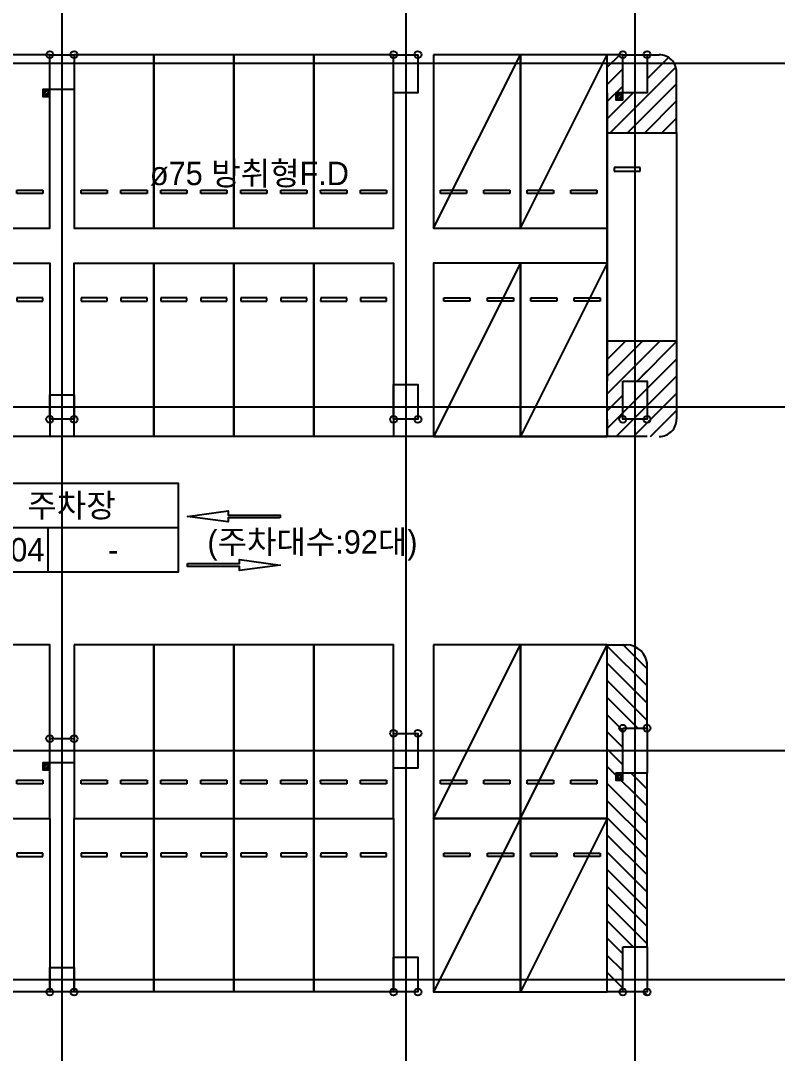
# Model space of a CAD drawing. Header units: metres. Extents: x 630750 to 860239, y 578133 to 726633.
# Drawn here: x 736815 to 758604, y 640692 to 670442 of the extents above; entities that cross this region are included whole.
import ezdxf
from ezdxf.enums import TextEntityAlignment as Align

# ---------------------------------------------------------------- set-up
doc = ezdxf.new("R2010")
doc.units = ezdxf.units.M
doc.header["$LTSCALE"] = 300
for name, color, linetype in [('A-CEN-1', 1, 'Continuous'), ('A-CON', 2, 'Continuous'), ('A-HAT-2', 8, 'Continuous'), ('A-PARK', 4, 'Continuous'), ('A-ROM', 7, 'Continuous'), ('A-TXT-S', 3, 'Continuous'), ('A-코너가드', 7, 'Continuous'), ('DIM', 7, 'Continuous'), ('PAK', 8, 'Continuous'), ('PARK-SOL', 251, 'Continuous'), ('주차장배수', 3, 'Continuous')]:
    doc.layers.add(name, color=color, linetype=linetype)
doc.styles.add('돋움', font='')
doc.styles.get('돋움').set_extended_font_data('Dotum')

# ---------------------------------------------------------------- blocks, each defined once
blk = doc.blocks.new('351')
at = {"ltscale": 5}
for points in [[(1383106, 4240352), (1378268, 4241613), (1378848, 4243839), (1383686, 4242578), (1383106, 4240352)], [(1379765, 4243393), (1379576, 4242667)], [(1379673, 4242642), (1379862, 4243368)], [(1379862, 4243368), (1379765, 4243393)], [(1379862, 4243368), (1379765, 4243393)], [(1379576, 4242667), (1379673, 4242642)], [(1379475, 4242280), (1379286, 4241555)], [(1379383, 4241529), (1379572, 4242255)], [(1379572, 4242255), (1379475, 4242280)], [(1379286, 4241555), (1379383, 4241529)]]:
    blk.add_lwpolyline(points, dxfattribs=at)
for points in [[(1379765, 4243393), (1379576, 4242667)], [(1379673, 4242642), (1379862, 4243368)], [(1379576, 4242667), (1379673, 4242642)], [(1379475, 4242280), (1379286, 4241555)], [(1379383, 4241529), (1379572, 4242255)], [(1379572, 4242255), (1379475, 4242280)], [(1379286, 4241555), (1379383, 4241529)]]:
    blk.add_lwpolyline(points)
blk = doc.blocks.new('56')
at = {"ltscale": 5}
for points in [[(0, 5000), (0, 0), (2500, 0), (2500, 5000), (0, 5000)], [(200, 1100), (950, 1100)], [(200, 1000), (200, 1100)], [(950, 1000), (200, 1000)], [(950, 1100), (950, 1000)], [(1450, 1100), (2200, 1100)], [(1450, 1000), (1450, 1100)], [(2200, 1000), (1450, 1000)], [(2200, 1100), (2200, 1000)], [(2200, 1100), (2200, 1000)]]:
    blk.add_lwpolyline(points, dxfattribs=at)
for points in [[(200, 1000), (200, 1100)], [(200, 1100), (950, 1100)], [(950, 1000), (200, 1000)], [(950, 1100), (950, 1000)], [(1450, 1000), (1450, 1100)], [(1450, 1100), (2200, 1100)], [(2200, 1000), (1450, 1000)]]:
    blk.add_lwpolyline(points)
at = {"layer": 'PAK'}
blk.add_lwpolyline([(0, 0), (2500, 5000)], dxfattribs=at)
blk = doc.blocks.new('sym-rom')
at = {"color": 0, "linetype": 'ByBlock'}
for p, q in [((0, 5.1), (24, 5.1)), ((9, 0), (9, 5.1))]:
    blk.add_line(p, q, dxfattribs=at)
blk.add_lwpolyline([(0, 0), (24, 0), (24, 10.2), (0, 10.2)], close=True, dxfattribs=at)
blk = doc.blocks.new('PAR-3')
at = {"ltscale": 5}
for points in [[(0, 0), (0, 6000), (2000, 6000), (2000, 0), (0, 0)], [(200, 5000), (200, 4900)], [(950, 5000), (200, 5000)], [(200, 4900), (950, 4900)], [(950, 4900), (950, 5000)]]:
    blk.add_lwpolyline(points, dxfattribs=at)
for points in [[(950, 5000), (200, 5000)], [(200, 5000), (200, 4900)], [(200, 4900), (950, 4900)], [(950, 4900), (950, 5000)]]:
    blk.add_lwpolyline(points)

msp = doc.modelspace()

# ---------------------------------------------------------------- linework, layer by layer
at = {"layer": 'A-CEN-1', "linetype": 'Continuous'}
for p, q in [((738004.4, 708258.8), (738004.4, 617039.8)), ((747904.4, 708258.8), (747904.4, 599232.8)), ((754504.4, 708258.8), (754504.4, 621760.2)), ((796986.4, 669210.2), (657202.6, 669210.2)), ((796986.4, 659310.2), (657202.6, 659310.2)), ((796986.4, 649410.2), (657202.6, 649410.2)), ((796986.4, 642810.2), (706281.8, 642810.2))]:
    msp.add_line(p, q, dxfattribs=at)
at = {"layer": 'A-CON'}
for points in [[(737654.4, 669460.2), (738354.4, 669460.2), (738354.4, 668460.2), (737654.4, 668460.2)], [(747554.4, 669460.2), (748254.4, 669460.2), (748254.4, 668360.2), (747554.4, 668360.2)], [(754154.4, 669460.2), (754854.4, 669460.2), (754854.4, 668360.2), (754154.4, 668360.2)], [(747554.4, 659960.2), (748254.4, 659960.2), (748254.4, 658960.2), (747554.4, 658960.2)], [(754154.4, 660060.2), (754854.4, 660060.2), (754854.4, 658960.2), (754154.4, 658960.2)], [(737654.4, 659660.2), (738354.4, 659660.2), (738354.4, 658960.2), (737654.4, 658960.2)], [(754154.4, 650060.2), (754854.4, 650060.2), (754854.4, 648760.2), (754154.4, 648760.2)], [(737654.4, 649760.2), (738354.4, 649760.2), (738354.4, 649060.2), (737654.4, 649060.2)], [(747554.4, 649910.2), (748254.4, 649910.2), (748254.4, 648910.2), (747554.4, 648910.2)], [(754154.4, 643760.2), (754854.4, 643760.2), (754854.4, 642460.2), (754154.4, 642460.2)], [(747554.4, 643460.2), (748254.4, 643460.2), (748254.4, 642460.2), (747554.4, 642460.2)], [(737654.4, 643160.2), (738354.4, 643160.2), (738354.4, 642460.2), (737654.4, 642460.2)]]:
    msp.add_lwpolyline(points, close=True, dxfattribs=at)
at = {"layer": 'A-HAT-2'}
for p, q in [((754154.4, 669460.2), (753704.4, 669460.2)), ((754854.4, 669460.2), (755204.4, 669460.2)), ((755704.4, 667210.2), (755704.4, 668961)), ((753704.4, 668360.2), (753704.4, 660060.2)), ((755704.4, 661210.2), (755704.4, 658960.2)), ((754854.4, 658460.2), (718403.4, 658460.2)), ((754854.4, 650060.2), (754854.4, 651960.2)), ((754854.4, 643760.2), (754854.4, 648760.2)), ((754154.4, 642460.2), (753704.4, 642460.2))]:
    msp.add_line(p, q, dxfattribs=at)
for points in [[(753704.4, 658960.2), (753704.4, 658460.2), (728454.4, 658460.2)], [(753704.4, 649960.2), (753704.4, 652460.2), (754254.4, 652460.2)], [(753704.4, 643760.2), (753704.4, 648760.2)]]:
    msp.add_lwpolyline(points, dxfattribs=at)
for centre, radius, start, end in [((755204.4, 668960.3), 500, 359.99903, 90.00115), ((755204.4, 658960.2), 500, 269.99885, 0.00097), ((754254.4, 651860.2), 600, 0, 90)]:
    msp.add_arc(centre, radius, start, end, dxfattribs=at)
at = {"layer": 'A-PARK', "color": 8}
for points in [[(744287.7, 656120.2), (742793.4, 656120.2), (742793.4, 656000.2), (741621.1, 656160.2), (742793.4, 656320.2), (742793.4, 656200.2), (744287.7, 656200.2)], [(741621.1, 654800.3), (743115.4, 654800.3), (743115.4, 654920.3), (744287.7, 654760.2), (743115.4, 654600.2), (743115.4, 654720.2), (741621.1, 654720.2)]]:
    msp.add_lwpolyline(points, close=True, dxfattribs=at)
at = {"layer": 'A-코너가드'}
for centre in [(737654.4, 669460.2), (738354.4, 669460.2), (747554.4, 669460.2), (748254.4, 669460.2), (754154.4, 669460.2), (754854.4, 669460.2), (737654.4, 658960.2), (738354.4, 658960.2), (747554.4, 658960.2), (748254.4, 658960.2), (754154.4, 658960.2), (754854.4, 658960.2), (754154.4, 650060.2), (754854.4, 650060.2), (737654.4, 649760.2), (738354.4, 649760.2), (747554.4, 649910.2), (748254.4, 649910.2), (737654.4, 642460.2), (738354.4, 642460.2), (747554.4, 642460.2), (748254.4, 642460.2), (754154.4, 642460.2), (754854.4, 642460.2)]:
    msp.add_circle(centre, 100, dxfattribs=at)
at = {"layer": 'DIM'}
msp.add_lwpolyline([(737704.7, 668210.2, 0, 250, 0), (738051.7, 667545.4, 0, 0, 0), (738845.2, 666025.3, 0, 0, 0), (739745.4, 666025.3, 0, 0, 0)], format="xyseb", dxfattribs=at)
at = {"layer": 'PARK-SOL'}
for p, q in [((753704.4, 669099.5), (754065.1, 669460.2)), ((754854.4, 668764.6), (755472.2, 669382.5)), ((753795, 667210.2), (755684.5, 669099.8)), ((754854.4, 669259.6), (754854.5, 669259.7)), ((753704.4, 668604.6), (754154.4, 669054.6)), ((753704.4, 668109.6), (754154.4, 668559.6)), ((754290, 667210.2), (755704.4, 668624.7)), ((754854.4, 668764.6), (754854.5, 668764.7)), ((753704.4, 667614.6), (754450, 668360.2)), ((754784.9, 667210.2), (755704.4, 668129.7)), ((755279.9, 667210.2), (755704.4, 667634.7)), ((753704.4, 661179.9), (753734.7, 661210.2)), ((753704.4, 660190), (754724.6, 661210.2)), ((753704.4, 659695), (755219.6, 661210.2)), ((753704.4, 660685), (754229.7, 661210.2)), ((754564.6, 660060.2), (755704.4, 661200)), ((753687.7, 658678.2), (755704.4, 660694.9)), ((753964.7, 658460.2), (755704.4, 660199.9)), ((754564.6, 660060.2), (754854.9, 660350.6)), ((753704.4, 659200), (754154.4, 659650)), ((754459.7, 658460.2), (755704.4, 659704.9)), ((754854.4, 659855.1), (754854.9, 659855.6)), ((754954.7, 658460.2), (755704.4, 659209.9)), ((754854.3, 651274.8), (753704.4, 652424.6)), ((754854.3, 651769.8), (754154.3, 652469.8)), ((754854.3, 650779.8), (753704.4, 651929.7)), ((754854.3, 650284.8), (753704.4, 651434.7)), ((754583.9, 650060.2), (753704.4, 650939.7)), ((754154.4, 649994.7), (753704.4, 650444.7)), ((754154.4, 649499.8), (753704.4, 649949.8)), ((754154.4, 649004.8), (753704.4, 649454.8)), ((754854.3, 647810), (753704.4, 648959.8)), ((754154.4, 649004.8), (754154.3, 649004.9)), ((754854.3, 648304.9), (754399, 648760.2)), ((754854.3, 647315), (753704.4, 648464.8)), ((754854.3, 646820), (753704.4, 647969.9)), ((754854.3, 646325), (753704.4, 647474.9)), ((754854.3, 645830.1), (753704.4, 646979.9)), ((754854.3, 645335.1), (753704.4, 646485)), ((754854.3, 644840.1), (753704.4, 645990)), ((754854.3, 644345.1), (753704.4, 645495)), ((754854.3, 643850.2), (753704.4, 645000)), ((754449.2, 643760.2), (753704.4, 644505.1)), ((754154.4, 643560.1), (753704.4, 644010.1)), ((754154.4, 643065.1), (753704.4, 643515.1)), ((754154.4, 642570.1), (753704.4, 643020.1)), ((754854.3, 642365.2), (754759.3, 642460.2))]:
    msp.add_line(p, q, dxfattribs=at)
at = {"layer": '주차장배수', "color": 4}
for p, q in [((737488.6, 668334.4), (737580.2, 668426.1)), ((737620.2, 668386.1), (737528.6, 668294.4)), ((753988.6, 668234.4), (754080.2, 668326.1)), ((754120.2, 668286.1), (754028.6, 668194.4)), ((737488.6, 648934.4), (737580.2, 649026.1)), ((737620.2, 648986.1), (737528.6, 648894.4)), ((753988.6, 648634.4), (754080.2, 648726.1)), ((754120.2, 648686.1), (754028.6, 648594.4))]:
    msp.add_line(p, q, dxfattribs=at)
for points in [[(737654.4, 668460.2), (737454.4, 668460.2), (737454.4, 668260.2), (737654.4, 668260.2)], [(754154.4, 668360.2), (753954.4, 668360.2), (753954.4, 668160.2), (754154.4, 668160.2)], [(737654.4, 649060.2), (737454.4, 649060.2), (737454.4, 648860.2), (737654.4, 648860.2)], [(754154.4, 648760.2), (753954.4, 648760.2), (753954.4, 648560.2), (754154.4, 648560.2)]]:
    msp.add_lwpolyline(points, close=True, dxfattribs=at)
for centre in [(737554.4, 668360.2), (754054.4, 668260.2), (737554.4, 648960.2), (754054.4, 648660.2)]:
    msp.add_circle(centre, 70.7, dxfattribs=at)

# ---------------------------------------------------------------- block references
at = {"layer": 'A-ROM', "color": 7, "xscale": 250, "yscale": 250, "zscale": 250}
msp.add_blockref('sym-rom', (735356.1, 654562.4), dxfattribs=at)
at = {"layer": 'PAK', "ltscale": 5, "xscale": -1, "rotation": 255.3897951542348}
for p in [(-3716759.9, 400671.6), (-3713759.9, 400671.6), (-3711459.9, 400671.6), (-3709159.9, 400671.6), (-3706859.9, 400671.6), (-3716759.9, 383671.6), (-3713759.9, 383671.6), (-3711459.9, 383671.6), (-3709159.9, 383671.6), (-3706859.9, 383671.6)]:
    msp.add_blockref('351', p, dxfattribs=at)
at = {"layer": 'PAK', "ltscale": 5}
for name, p, rotation in [('56', (748704.4, 664460.2), 6.096477442765265e-06), ('56', (751204.4, 664460.2), 6.096477442765265e-06), ('PAR-3', (753704.4, 661210.2), 6.056456803097251e-06), ('351', (-3716760, 927247.9), 284.6102173903116), ('351', (-3713760, 927247.9), 284.6102173903116), ('351', (-3711460, 927247.9), 284.6102173903116), ('351', (-3709160, 927247.9), 284.6102173903116), ('351', (-3706860, 927247.9), 284.6102173903116), ('56', (751204.4, 663460.2), 180.0000060964774), ('56', (753704.4, 663460.2), 180.0000060964774), ('56', (748704.4, 647460.2), 6.096477442765265e-06), ('56', (751204.4, 647460.2), 6.096477442765265e-06), ('351', (-3716760, 911247.9), 284.6102173903116), ('351', (-3713760, 911247.9), 284.6102173903116), ('351', (-3711460, 911247.9), 284.6102173903116), ('351', (-3709160, 911247.9), 284.6102173903116), ('351', (-3706860, 911247.9), 284.6102173903116), ('56', (751204.4, 647460.2), 180.0000060964774), ('56', (753704.4, 647460.2), 180.0000060964774)]:
    msp.add_blockref(name, p, dxfattribs=dict(at, rotation=rotation))

# ---------------------------------------------------------------- texts
at = {"layer": 'A-ROM', "color": 3, "style": '돋움'}
for s, p in [('주차장', (738280.7, 656474.9)), ('(주차대수:92대)', (745217.7, 655426.1)), ('B504', (736468.2, 655199.9)), ('-', (739481.1, 655199.9))]:
    msp.add_text(s, height=675, dxfattribs=at).set_placement(p, align=Align.MIDDLE_CENTER)
at = {"layer": 'A-TXT-S', "color": 3, "style": '돋움'}
msp.add_text('ø75 방취형F.D', height=675, dxfattribs=at).set_placement((743402.8, 665703.7, 0), align=Align.CENTER)

doc.saveas('drawing.dxf')
